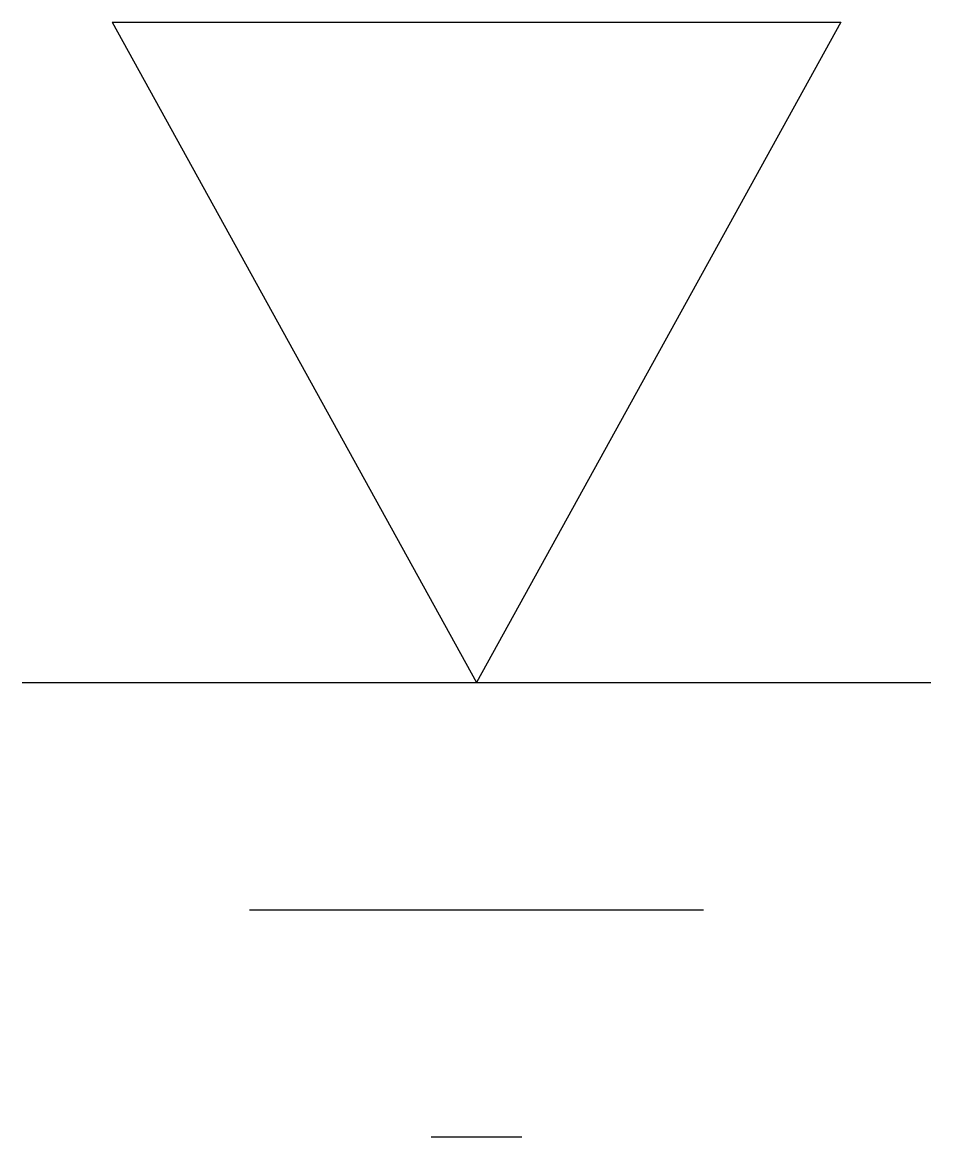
# Model space of a CAD drawing. Extents: x 0 to 3.09, y -1.54 to 2.25.
import ezdxf

# ---------------------------------------------------------------- set-up
doc = ezdxf.new("R2010")
doc.units = 0
doc.layers.get('0').update_dxf_attribs({"linetype": 'CONTINUOUS'})
doc.layers.add('GICAD_POUMIAN', color=7, linetype='CONTINUOUS')
doc.layers.add('GICAD_SHUIWEI', color=7, linetype='CONTINUOUS')

msp = doc.modelspace()

# ---------------------------------------------------------------- linework, layer by layer
msp.add_line((0.3054, 2.2458), (2.7829, 2.2458))
at = {"layer": 'GICAD_POUMIAN', "color": 7}
for p in [(0.3054, 2.2458), (2.7829, 2.2458)]:
    msp.add_line(p, (1.5442, 0), dxfattribs=at)
at = {"layer": 'GICAD_SHUIWEI', "color": 7}
for p, q in [((0, 0), (3.0883, 0)), ((0.7721, -0.7721), (2.3163, -0.7721)), ((1.3898, -1.5442), (1.6986, -1.5442))]:
    msp.add_line(p, q, dxfattribs=at)

doc.saveas('drawing.dxf')
